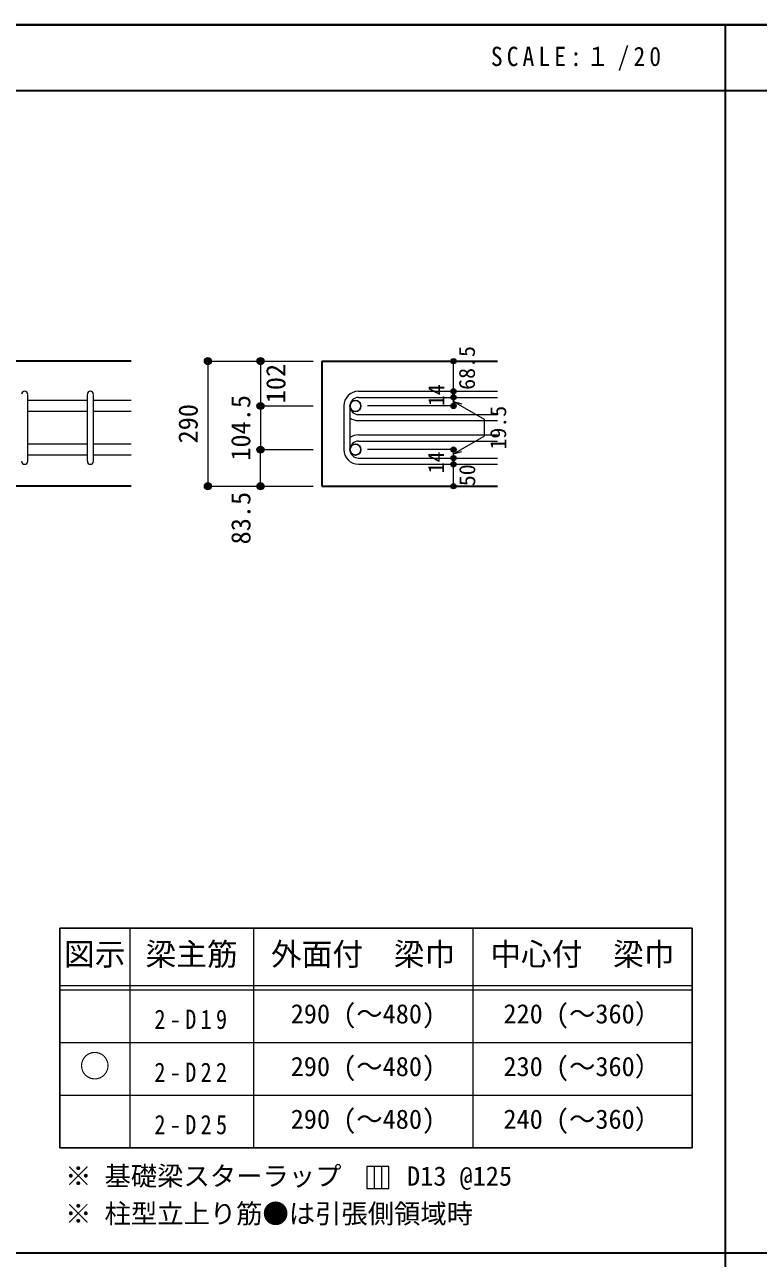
# Model space of a CAD drawing. Units: millimetres at full size, sheet at 1:20; some dimension numbers follow another scale. Extents: x -3982 to 3969, y -2797 to 2801.
# Drawn here: x -2347 to -674, y -10 to 2801 of the extents above; entities that cross this region are included whole.
import ezdxf
from ezdxf.enums import TextEntityAlignment as Align

# ---------------------------------------------------------------- set-up
doc = ezdxf.new("R2010")
doc.units = ezdxf.units.MM
doc.header["$LTSCALE"] = 20
doc.header["$PDMODE"] = 32
doc.header["$PDSIZE"] = 12
for name, color, linetype, lineweight in [('6-1_躯体線', 2, 'Continuous', 35), ('6-5_梁主筋', 7, 'Continuous', 18), ('6-6_S.T.P.', 7, 'Continuous', 18), ('6-7_文字', 7, 'Continuous', 18), ('6-D_寸法', 4, 'Continuous', 9), ('6-E_枠', 7, 'Continuous', 18), ('F-0_枠', 6, 'Continuous', 40)]:
    doc.layers.add(name, color=color, linetype=linetype, lineweight=lineweight)
doc.styles.add('ＭＳ ゴシック', font='')
doc.styles.get('ＭＳ ゴシック').set_extended_font_data('MS Gothic')

msp = doc.modelspace()

# ---------------------------------------------------------------- linework, layer by layer
at = {"layer": '6-1_躯体線'}
for p, q in [((-2103.87, 2034.12), (-3103.87, 2034.12)), ((-1669.2, 2034.12), (-1269.2, 2034.12)), ((-1669.2, 2034.12), (-1669.2, 1749.12)), ((-2103.87, 1749.12), (-2503.87, 1749.12)), ((-1669.2, 1749.12), (-1269.2, 1749.12))]:
    msp.add_line(p, q, dxfattribs=at)
at = {"layer": '6-5_梁主筋'}
for p, q in [((-2203.87, 1944.49), (-2339.87, 1944.49)), ((-2103.87, 1944.49), (-2189.87, 1944.49)), ((-2203.87, 1919.49), (-2339.87, 1919.49)), ((-2103.87, 1919.49), (-2189.87, 1919.49)), ((-2203.87, 1845.12), (-2339.87, 1845.12)), ((-2103.87, 1845.12), (-2189.87, 1845.12)), ((-2203.87, 1820.12), (-2339.87, 1820.12)), ((-2103.87, 1820.12), (-2189.87, 1820.12))]:
    msp.add_line(p, q, dxfattribs=at)
at = {"layer": '6-5_梁主筋', "color": 3, "lineweight": 25}
for centre in [(-1592.7, 1931.99), (-1592.7, 1832.62)]:
    msp.add_circle(centre, 12.5, dxfattribs=at)
at = {"layer": '6-6_S.T.P.'}
for p, q in [((-2339.87, 1806.12), (-2339.87, 1958.1)), ((-2203.87, 1806.12), (-2203.87, 1958.1)), ((-2189.87, 1806.12), (-2189.87, 1958.1)), ((-1585.7, 1965.49), (-1269.2, 1965.49)), ((-1585.7, 1951.49), (-1269.2, 1951.49)), ((-1619.2, 1931.99), (-1619.2, 1832.62)), ((-1605.2, 1931.99), (-1605.2, 1832.62)), ((-1585.7, 1912.49), (-1269.2, 1912.49)), ((-1585.7, 1898.49), (-1269.2, 1898.49)), ((-1585.7, 1866.12), (-1269.2, 1866.12)), ((-1585.7, 1852.12), (-1269.2, 1852.12)), ((-1585.7, 1813.12), (-1269.2, 1813.12)), ((-1585.7, 1799.12), (-1269.2, 1799.12))]:
    msp.add_line(p, q, dxfattribs=at)
for centre, radius, start, end in [((-2346.87, 1958.49), 7, 0, 180), ((-2196.87, 1958.49), 7, 0, 180), ((-1585.7, 1931.99), 33.5, 90, 180), ((-1585.7, 1931.99), 19.5, 90, 180), ((-1585.7, 1931.99), 19.5, 180, 270), ((-1585.7, 1931.99), 33.5, 234.40235, 270), ((-1585.7, 1832.62), 33.5, 90, 125.59765), ((-1585.7, 1832.62), 33.5, 180, 270), ((-1585.7, 1832.62), 19.5, 90, 180), ((-1585.7, 1832.62), 19.5, 180, 270), ((-2346.87, 1806.12), 7, 180, 0), ((-2196.87, 1806.12), 7, 180, 0)]:
    msp.add_arc(centre, radius, start, end, dxfattribs=at)
at = {"layer": '6-7_文字'}
for p, q in [((-1550.3, 198.77), (-1550.3, 148.77)), ((-1533.63, 198.77), (-1533.63, 148.77))]:
    msp.add_line(p, q, dxfattribs=at)
msp.add_lwpolyline([(-1566.97, 148.77), (-1516.97, 148.77), (-1516.97, 198.77), (-1566.97, 198.77)], close=True, dxfattribs=at)
at = {"layer": '6-D_寸法'}
for p, q in [((-1929.2, 2034.12), (-1929.2, 1749.12)), ((-1809.2, 2034.12), (-1809.2, 1931.99)), ((-1369.2, 1966.06), (-1369.2, 2034.12)), ((-1369.2, 1951.49), (-1369.2, 1965.49)), ((-1369.2, 1942.31), (-1299.14, 1901.86)), ((-1369.2, 1942.31), (-1349.88, 1937.14)), ((-1809.2, 1931.99), (-1689.2, 1931.99)), ((-1809.2, 1931.99), (-1809.2, 1832.62)), ((-1369.2, 1931.99), (-1565.29, 1931.99)), ((-1299.14, 1901.86), (-1299.14, 1863.32)), ((-1369.2, 1822.87), (-1299.14, 1863.32)), ((-1809.2, 1832.62), (-1689.2, 1832.62)), ((-1809.2, 1749.12), (-1809.2, 1832.62)), ((-1369.2, 1832.62), (-1565.29, 1832.62)), ((-1369.2, 1813.12), (-1369.2, 1832.62)), ((-1369.2, 1822.87), (-1349.88, 1828.05)), ((-1369.2, 1799.12), (-1369.2, 1813.12)), ((-1369.2, 1749.12), (-1369.2, 1799.12)), ((-1929.2, 1749.12), (-1819.33, 1749.12)), ((-1929.2, 1749.12), (-1809.2, 1749.12)), ((-1809.2, 1749.12), (-1689.2, 1749.12))]:
    msp.add_line(p, q, dxfattribs=at)
for points in [[(-1929.2, 2034.12), (-1809.2, 2034.12), (-1689.2, 2034.12)], [(-1369.2, 1952.06), (-1369.2, 1931.99), (-1369.2, 1952.06)]]:
    msp.add_lwpolyline(points, dxfattribs=at)
for centre, radius in [((-1929.2, 2034.12), 8), ((-1929.2, 2034.12), 7.2), ((-1929.2, 2034.12), 6.4), ((-1929.2, 2034.12), 5.6), ((-1929.2, 2034.12), 4.8), ((-1929.2, 2034.12), 4), ((-1929.2, 2034.12), 3.2), ((-1929.2, 2034.12), 2.4), ((-1929.2, 2034.12), 1.6), ((-1929.2, 2034.12), 0.8), ((-1809.2, 2034.12), 8), ((-1809.2, 2034.12), 7.2), ((-1809.2, 2034.12), 6.4), ((-1809.2, 2034.12), 5.6), ((-1809.2, 2034.12), 4.8), ((-1809.2, 2034.12), 4), ((-1809.2, 2034.12), 3.2), ((-1809.2, 2034.12), 2.4), ((-1809.2, 2034.12), 1.6), ((-1809.2, 2034.12), 0.8), ((-1369.2, 2034.12), 4), ((-1369.2, 2034.12), 3.6), ((-1369.2, 2034.12), 3.2), ((-1369.2, 2034.12), 2.8), ((-1369.2, 2034.12), 2.4), ((-1369.2, 2034.12), 2), ((-1369.2, 2034.12), 1.6), ((-1369.2, 2034.12), 1.2), ((-1369.2, 2034.12), 0.8), ((-1369.2, 2034.12), 0.4), ((-1369.2, 1965.49), 4), ((-1369.2, 1965.49), 3.6), ((-1369.2, 1965.49), 3.2), ((-1369.2, 1965.49), 2.8), ((-1369.2, 1965.49), 2.4), ((-1809.2, 1931.99), 8), ((-1369.2, 1951.49), 4), ((-1369.2, 1951.49), 3.6), ((-1369.2, 1951.49), 3.2), ((-1369.2, 1951.49), 2.8), ((-1369.2, 1951.49), 2.4), ((-1369.2, 1965.49), 2), ((-1369.2, 1951.49), 2), ((-1369.2, 1965.49), 1.6), ((-1369.2, 1951.49), 1.6), ((-1369.2, 1965.49), 1.2), ((-1369.2, 1951.49), 1.2), ((-1369.2, 1965.49), 0.8), ((-1369.2, 1951.49), 0.8), ((-1369.2, 1965.49), 0.4), ((-1369.2, 1951.49), 0.4), ((-1809.2, 1931.99), 7.2), ((-1809.2, 1931.99), 6.4), ((-1809.2, 1931.99), 5.6), ((-1809.2, 1931.99), 4.8), ((-1809.2, 1931.99), 4), ((-1809.2, 1931.99), 3.2), ((-1809.2, 1931.99), 2.4), ((-1809.2, 1931.99), 1.6), ((-1809.2, 1931.99), 0.8), ((-1369.2, 1931.99), 4), ((-1369.2, 1931.99), 3.6), ((-1369.2, 1931.99), 3.2), ((-1369.2, 1931.99), 2.8), ((-1369.2, 1931.99), 2.4), ((-1369.2, 1931.99), 2), ((-1369.2, 1931.99), 1.6), ((-1369.2, 1931.99), 1.2), ((-1369.2, 1931.99), 0.8), ((-1369.2, 1931.99), 0.4), ((-1809.2, 1832.62), 8), ((-1809.2, 1832.62), 7.2), ((-1809.2, 1832.62), 6.4), ((-1809.2, 1832.62), 5.6), ((-1809.2, 1832.62), 4.8), ((-1809.2, 1832.62), 4), ((-1809.2, 1832.62), 3.2), ((-1809.2, 1832.62), 2.4), ((-1809.2, 1832.62), 1.6), ((-1809.2, 1832.62), 0.8), ((-1369.2, 1832.62), 4), ((-1369.2, 1832.62), 3.6), ((-1369.2, 1832.62), 3.2), ((-1369.2, 1832.62), 2.8), ((-1369.2, 1832.62), 2.4), ((-1369.2, 1832.62), 2), ((-1369.2, 1832.62), 1.6), ((-1369.2, 1832.62), 1.2), ((-1369.2, 1832.62), 0.8), ((-1369.2, 1832.62), 0.4), ((-1369.2, 1813.12), 4), ((-1369.2, 1799.12), 4), ((-1369.2, 1813.12), 3.6), ((-1369.2, 1799.12), 3.6), ((-1369.2, 1813.12), 3.2), ((-1369.2, 1799.12), 3.2), ((-1369.2, 1813.12), 2.8), ((-1369.2, 1799.12), 2.8), ((-1369.2, 1813.12), 2.4), ((-1369.2, 1799.12), 2.4), ((-1369.2, 1813.12), 2), ((-1369.2, 1799.12), 2), ((-1369.2, 1813.12), 1.6), ((-1369.2, 1799.12), 1.6), ((-1369.2, 1813.12), 1.2), ((-1369.2, 1799.12), 1.2), ((-1369.2, 1813.12), 0.8), ((-1369.2, 1799.12), 0.8), ((-1369.2, 1813.12), 0.4), ((-1369.2, 1799.12), 0.4), ((-1929.2, 1749.12), 8), ((-1929.2, 1749.12), 7.2), ((-1929.2, 1749.12), 6.4), ((-1929.2, 1749.12), 5.6), ((-1929.2, 1749.12), 4.8), ((-1929.2, 1749.12), 4), ((-1929.2, 1749.12), 3.2), ((-1929.2, 1749.12), 2.4), ((-1929.2, 1749.12), 1.6), ((-1929.2, 1749.12), 0.8), ((-1809.2, 1749.12), 8), ((-1809.2, 1749.12), 7.2), ((-1809.2, 1749.12), 6.4), ((-1809.2, 1749.12), 5.6), ((-1809.2, 1749.12), 4.8), ((-1809.2, 1749.12), 4), ((-1809.2, 1749.12), 3.2), ((-1809.2, 1749.12), 2.4), ((-1809.2, 1749.12), 1.6), ((-1809.2, 1749.12), 0.8), ((-1369.2, 1749.12), 4), ((-1369.2, 1749.12), 3.6), ((-1369.2, 1749.12), 3.2), ((-1369.2, 1749.12), 2.8), ((-1369.2, 1749.12), 2.4), ((-1369.2, 1749.12), 2), ((-1369.2, 1749.12), 1.6), ((-1369.2, 1749.12), 1.2), ((-1369.2, 1749.12), 0.8), ((-1369.2, 1749.12), 0.4)]:
    msp.add_circle(centre, radius, dxfattribs=at)
at = {"layer": '6-D_寸法', "color": 7}
for p in [(-1929.2, 2034.12), (-1809.2, 2034.12), (-1369.2, 2034.12), (-1369.2, 1965.49), (-1369.2, 1951.49), (-1809.2, 1931.99), (-1369.2, 1931.99), (-1809.2, 1832.62), (-1369.2, 1832.62), (-1369.2, 1813.12), (-1369.2, 1799.12), (-1929.2, 1749.12), (-1809.2, 1749.12), (-1369.2, 1749.12)]:
    msp.add_point(p, dxfattribs=at)
at = {"layer": '6-E_枠', "color": 3, "lineweight": 25}
for p, q in [((-2267.02, 741.85), (-2267.02, 241.85)), ((-2267.02, 741.85), (-825.33, 741.85)), ((-825.33, 741.85), (-825.33, 241.85)), ((-2267.02, 241.85), (-825.33, 241.85))]:
    msp.add_line(p, q, dxfattribs=at)
at = {"layer": '6-E_枠'}
for p, q in [((-2107.02, 741.85), (-2107.02, 241.85)), ((-1825.33, 741.85), (-1825.33, 241.85)), ((-1325.33, 741.85), (-1325.33, 241.85)), ((-2267.02, 611.85), (-825.33, 611.85)), ((-2267.02, 601.85), (-825.33, 601.85)), ((-2267.02, 481.85), (-825.33, 481.85)), ((-2267.02, 361.85), (-825.33, 361.85))]:
    msp.add_line(p, q, dxfattribs=at)
at = {"layer": 'F-0_枠'}
msp.add_line((-3981.92, 2800.77), (3969.4, 2800.77), dxfattribs=at)
at = {"layer": 'F-0_枠', "color": 2, "lineweight": 35}
for p, q in [((-749.76, 2800.77), (-749.76, -2796.83)), ((-3981.92, 2650.77), (2482.4, 2650.77)), ((2482.4, 1.97), (-3981.92, 1.97))]:
    msp.add_line(p, q, dxfattribs=at)

# ---------------------------------------------------------------- texts
at = {"layer": '6-7_文字', "color": 2, "style": 'ＭＳ ゴシック'}
for s, p in [('図示', (-2257.02, 641.85)), ('梁主筋', (-2071.17, 641.85)), ('外面付\u3000梁巾', (-1785.33, 641.85)), ('中心付\u3000梁巾', (-1285.33, 641.85)), ('○', (-2222.02, 386.85))]:
    msp.add_text(s, height=51.32, dxfattribs=at).set_placement(p, align=Align.BOTTOM_LEFT)
at = {"layer": '6-7_文字', "style": 'ＭＳ ゴシック'}
for s, p in [('290 (～480)', (-1740.33, 511.85)), ('220 (～360）', (-1255.33, 511.85)), ('290 (～480)', (-1740.33, 391.85)), ('230 (～360）', (-1255.33, 391.85)), ('290 (～480)', (-1740.33, 271.85)), ('240 (～360）', (-1255.33, 271.85)), ('※ 基礎梁スターラップ     D13 @125', (-2254.64, 142.13)), ('※ 柱型立上り筋●は引張側領域時', (-2254.64, 56.45))]:
    msp.add_text(s, height=43.99, dxfattribs=at).set_placement(p, align=Align.BOTTOM_LEFT)
at = {"layer": '6-7_文字', "color": 2, "insert": (-1283.99, 2695.77), "char_height": 43.99, "attachment_point": 7, "style": 'ＭＳ ゴシック'}
msp.add_mtext('\\T1.34;\\W0.9;SCALE:１/20', dxfattribs=at)
at = {"layer": '6-7_文字', "char_height": 43.99, "attachment_point": 7, "style": 'ＭＳ ゴシック'}
for s, insert in [('\\T1.38;\\W0.85;2-D19', (-2051.17, 511.85)), ('\\T1.38;\\W0.85;2-D22', (-2051.17, 391.85)), ('\\T1.38;\\W0.85;2-D25', (-2051.17, 271.85))]:
    msp.add_mtext(s, dxfattribs=dict(at, insert=insert))
at = {"layer": '6-D_寸法', "style": 'ＭＳ ゴシック'}
for s, height, p in [('68.5', 36.66, (-1309.32, 1968.72)), ('102', 43.99, (-1739.2, 1938.06)), ('14', 36.66, (-1379.2, 1931.6)), ('104.5', 43.99, (-1819.2, 1807.31)), ('290', 43.99, (-1939.2, 1846.62)), ('19.5', 36.66, (-1238.07, 1832.59)), ('14', 36.66, (-1379.59, 1778.44)), ('50', 36.66, (-1308.68, 1749.18)), ('83.5', 43.99, (-1818.89, 1616.55))]:
    msp.add_text(s, height=height, rotation=90, dxfattribs=at).set_placement(p, align=Align.BOTTOM_LEFT)

doc.saveas('drawing.dxf')
